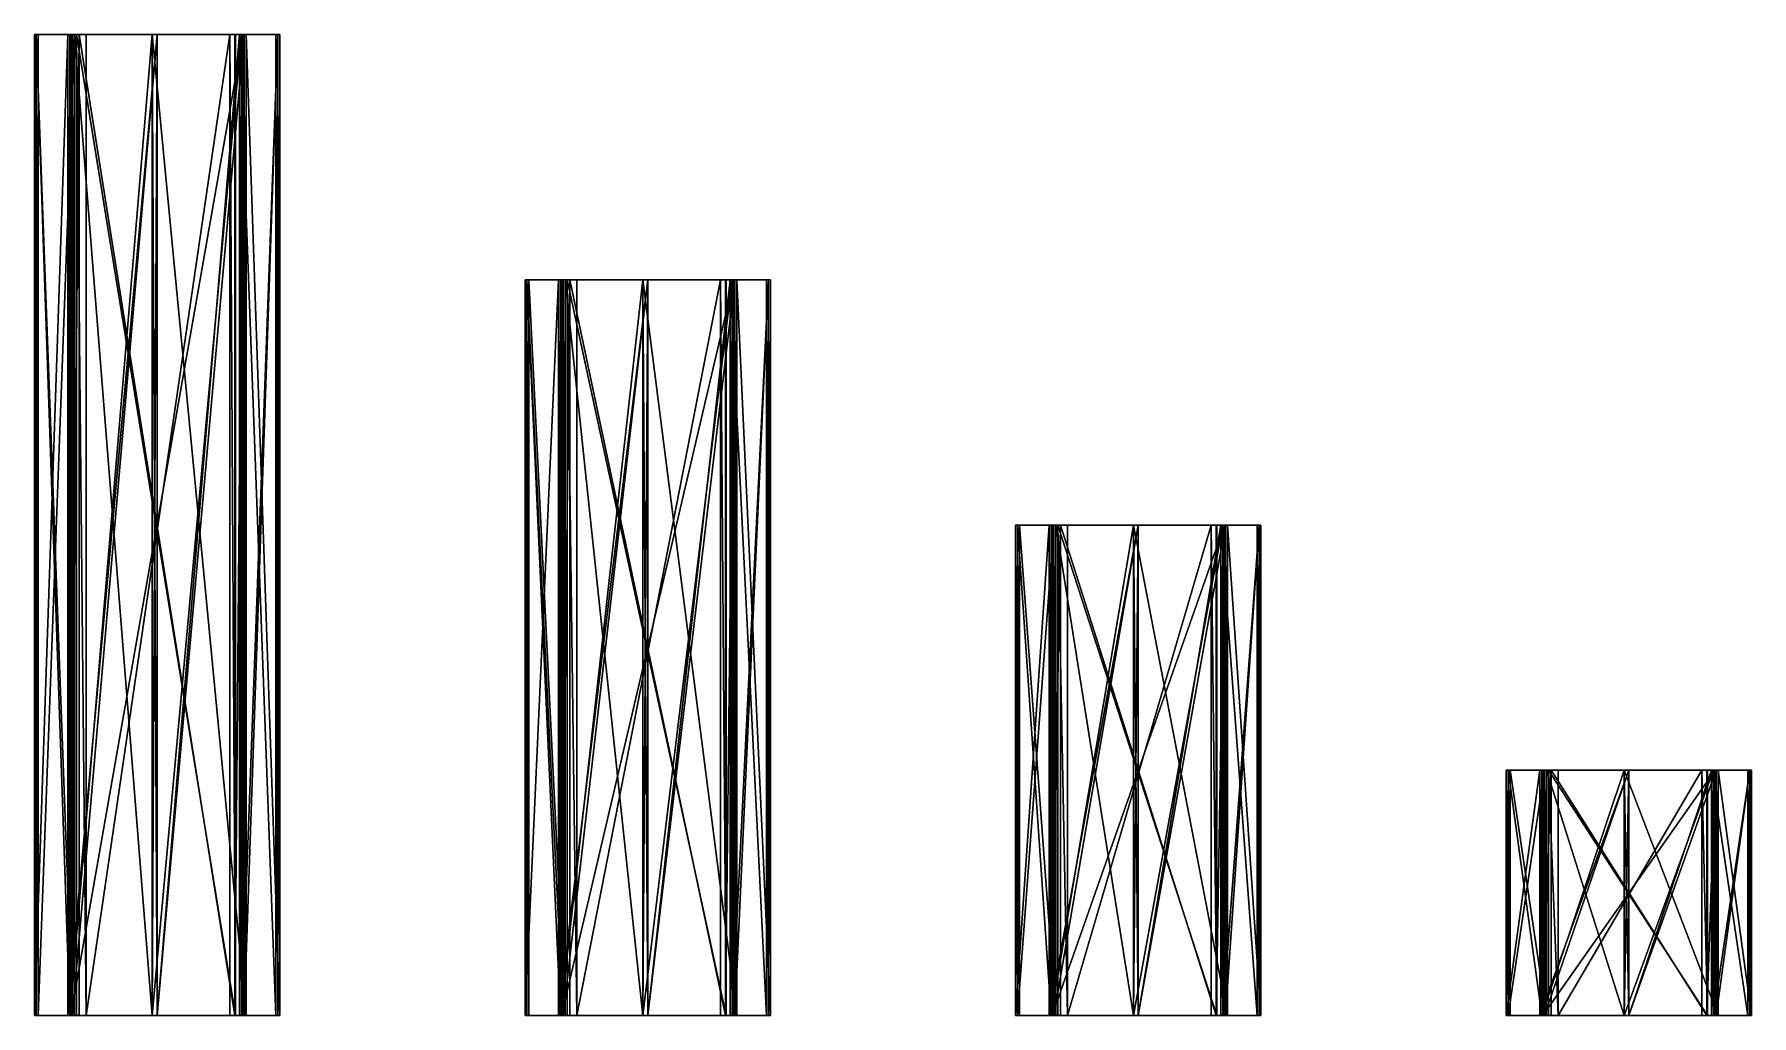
# Model space of a CAD drawing. Extents: x -768 to 1408, y -2048 to 918.
# Drawn here: x 512 to 1408, y -1792 to -1280 of the extents above; entities that cross this region are included whole.
import ezdxf

# ---------------------------------------------------------------- set-up
doc = ezdxf.new("R2010")
doc.units = 0

msp = doc.modelspace()

# ---------------------------------------------------------------- meshes
at = {"layer": 'OBJECT141', "color": 50}
mesh = msp.add_polyface(dxfattribs=at)
corners = [(614, -1792, 1392), (539, -1792, 1392), (539, -1280, 1392), (614, -1280, 1392), (617, -1280, 1390), (534, -1280, 1390), (534, -1792, 1390), (617, -1792, 1390)]
mesh.append_faces([[corners[k] for k in face] for face in [(1, 3, 0), (5, 7, 4), (4, 2, 5), (6, 0, 7), (3, 7, 0), (5, 1, 6)]], dxfattribs={"vtx0": -1})
mesh.append_faces([[corners[k] for k in face] for face in [(1, 2, 3), (5, 6, 7), (4, 3, 2), (6, 1, 0), (3, 4, 7), (5, 2, 1)]], dxfattribs={"vtx2": -1})
at = {"layer": 'OBJECT142', "color": 50}
mesh = msp.add_polyface(dxfattribs=at)
corners = [(621, -1792, 1300), (531, -1792, 1300), (531, -1280, 1300), (621, -1280, 1300), (616.608154, -1280, 1298), (535.390869, -1280, 1298), (535.390869, -1792, 1298), (616.608154, -1792, 1298)]
mesh.append_faces([[corners[k] for k in face] for face in [(1, 3, 0), (5, 7, 4), (4, 2, 5), (6, 0, 7), (7, 3, 4), (1, 5, 2)]], dxfattribs={"vtx0": -1})
mesh.append_faces([[corners[k] for k in face] for face in [(1, 2, 3), (5, 6, 7), (4, 3, 2), (6, 1, 0), (7, 0, 3), (1, 6, 5)]], dxfattribs={"vtx2": -1})
at = {"layer": 'OBJECT143', "color": 50}
mesh = msp.add_polyface(dxfattribs=at)
corners = [(576, -1280, 1280), (576, -1792, 1280), (621.499939, -1792, 1298.500977), (621.499939, -1280, 1298.500977), (622.473755, -1280, 1300.899902), (622.473755, -1792, 1300.899902), (573.539429, -1792, 1281), (573.539429, -1280, 1281)]
mesh.append_faces([[corners[k] for k in face] for face in [(1, 3, 0), (3, 5, 4), (1, 7, 6), (2, 6, 5), (0, 4, 7), (7, 5, 6)]], dxfattribs={"vtx0": -1})
mesh.append_faces([[corners[k] for k in face] for face in [(1, 2, 3), (3, 2, 5), (1, 0, 7), (2, 1, 6), (0, 3, 4), (7, 4, 5)]], dxfattribs={"vtx2": -1})
at = {"layer": 'OBJECT144', "color": 50}
mesh = msp.add_polyface(dxfattribs=at)
corners = [(622.474731, -1792, 1300.900635), (640, -1792, 1344), (640, -1280, 1344), (622.474731, -1280, 1300.900635), (639, -1280, 1346.460205), (639, -1792, 1346.460205), (620.07782, -1792, 1299.919556), (620.07782, -1280, 1299.919556)]
mesh.append_faces([[corners[k] for k in face] for face in [(1, 3, 0), (2, 5, 4), (1, 6, 5), (3, 4, 7), (0, 7, 6), (4, 6, 7)]], dxfattribs={"vtx0": -1})
mesh.append_faces([[corners[k] for k in face] for face in [(1, 2, 3), (2, 1, 5), (1, 0, 6), (3, 2, 4), (0, 3, 7), (4, 5, 6)]], dxfattribs={"vtx2": -1})
at = {"layer": 'OBJECT145', "color": 50}
mesh = msp.add_polyface(dxfattribs=at)
corners = [(639, -1792, 1346.460815), (621.501953, -1792, 1389.49939), (621.501953, -1280, 1389.49939), (639, -1280, 1346.460815), (619.103149, -1280, 1390.469727), (619.103149, -1792, 1390.469727), (638, -1792, 1344), (638, -1280, 1344)]
mesh.append_faces([[corners[k] for k in face] for face in [(1, 3, 0), (2, 5, 4), (0, 5, 1), (3, 4, 7), (0, 7, 6), (4, 6, 7)]], dxfattribs={"vtx0": -1})
mesh.append_faces([[corners[k] for k in face] for face in [(1, 2, 3), (2, 1, 5), (0, 6, 5), (3, 2, 4), (0, 3, 7), (4, 5, 6)]], dxfattribs={"vtx2": -1})
at = {"layer": 'OBJECT146', "color": 50}
mesh = msp.add_polyface(dxfattribs=at)
corners = [(619.103577, -1792, 1390.471069), (576, -1792, 1408), (576, -1280, 1408), (619.103577, -1280, 1390.471069), (573.53894, -1280, 1407), (573.53894, -1792, 1407), (620.078796, -1792, 1388.080444), (620.078796, -1280, 1388.080444)]
mesh.append_faces([[corners[k] for k in face] for face in [(1, 3, 0), (2, 5, 4), (1, 6, 5), (3, 4, 7), (0, 7, 6), (5, 7, 4)]], dxfattribs={"vtx0": -1})
mesh.append_faces([[corners[k] for k in face] for face in [(1, 2, 3), (2, 1, 5), (1, 0, 6), (3, 2, 4), (0, 3, 7), (5, 6, 7)]], dxfattribs={"vtx2": -1})
at = {"layer": 'OBJECT147', "color": 50}
mesh = msp.add_polyface(dxfattribs=at)
corners = [(573.539917, -1792, 1407), (530.501404, -1792, 1389.501465), (530.501404, -1280, 1389.501465), (573.539917, -1280, 1407), (529.527222, -1280, 1387.10083), (529.527222, -1792, 1387.10083), (576, -1792, 1406), (576, -1280, 1406)]
mesh.append_faces([[corners[k] for k in face] for face in [(1, 3, 0), (2, 5, 4), (1, 6, 5), (3, 4, 7), (0, 7, 6), (5, 7, 4)]], dxfattribs={"vtx0": -1})
mesh.append_faces([[corners[k] for k in face] for face in [(1, 2, 3), (2, 1, 5), (1, 0, 6), (3, 2, 4), (0, 3, 7), (5, 6, 7)]], dxfattribs={"vtx2": -1})
at = {"layer": 'OBJECT148', "color": 50}
mesh = msp.add_polyface(dxfattribs=at)
corners = [(529.523804, -1792, 1387.099487), (512, -1792, 1344), (512, -1280, 1344), (529.523804, -1280, 1387.099487), (513, -1280, 1341.541138), (513, -1792, 1341.541138), (531.923157, -1792, 1388.080444), (531.923157, -1280, 1388.080444)]
mesh.append_faces([[corners[k] for k in face] for face in [(1, 3, 0), (2, 5, 4), (1, 6, 5), (2, 7, 3), (0, 7, 6), (4, 6, 7)]], dxfattribs={"vtx0": -1})
mesh.append_faces([[corners[k] for k in face] for face in [(1, 2, 3), (2, 1, 5), (1, 0, 6), (2, 4, 7), (0, 3, 7), (4, 5, 6)]], dxfattribs={"vtx2": -1})
at = {"layer": 'OBJECT149', "color": 50}
mesh = msp.add_polyface(dxfattribs=at)
corners = [(513, -1792, 1341.540527), (530.500549, -1792, 1298.499512), (530.500549, -1280, 1298.499512), (513, -1280, 1341.540527), (532.896362, -1280, 1297.529175), (532.896362, -1792, 1297.529175), (514, -1792, 1344), (514, -1280, 1344)]
mesh.append_faces([[corners[k] for k in face] for face in [(1, 3, 0), (2, 5, 4), (1, 6, 5), (3, 4, 7), (0, 7, 6), (4, 6, 7)]], dxfattribs={"vtx0": -1})
mesh.append_faces([[corners[k] for k in face] for face in [(1, 2, 3), (2, 1, 5), (1, 0, 6), (3, 2, 4), (0, 3, 7), (4, 5, 6)]], dxfattribs={"vtx2": -1})
at = {"layer": 'OBJECT150', "color": 50}
mesh = msp.add_polyface(dxfattribs=at)
corners = [(573.541016, -1280, 1281), (532.897156, -1280, 1297.529663), (532.897156, -1792, 1297.529663), (573.541016, -1792, 1281), (576, -1792, 1282), (531.923157, -1792, 1299.919678), (531.923157, -1280, 1299.919678), (576, -1280, 1282)]
mesh.append_faces([[corners[k] for k in face] for face in [(1, 3, 0), (3, 5, 4), (1, 7, 6), (0, 4, 7), (2, 6, 5), (5, 7, 4)]], dxfattribs={"vtx0": -1})
mesh.append_faces([[corners[k] for k in face] for face in [(1, 2, 3), (3, 2, 5), (1, 0, 7), (0, 3, 4), (2, 1, 6), (5, 6, 7)]], dxfattribs={"vtx2": -1})
at = {"layer": 'OBJECT151', "color": 50}
mesh = msp.add_polyface(dxfattribs=at)
corners = [(870, -1792, 1392), (795, -1792, 1392), (795, -1408, 1392), (870, -1408, 1392), (873, -1408, 1390), (790, -1408, 1390), (790, -1792, 1390), (873, -1792, 1390)]
mesh.append_faces([[corners[k] for k in face] for face in [(1, 3, 0), (5, 7, 4), (4, 2, 5), (6, 0, 7), (3, 7, 0), (5, 1, 6)]], dxfattribs={"vtx0": -1})
mesh.append_faces([[corners[k] for k in face] for face in [(1, 2, 3), (5, 6, 7), (4, 3, 2), (6, 1, 0), (3, 4, 7), (5, 2, 1)]], dxfattribs={"vtx2": -1})
at = {"layer": 'OBJECT152', "color": 50}
mesh = msp.add_polyface(dxfattribs=at)
corners = [(877, -1792, 1300), (787, -1792, 1300), (787, -1408, 1300), (877, -1408, 1300), (872.610352, -1408, 1298), (791.390137, -1408, 1298), (791.390137, -1792, 1298), (872.610352, -1792, 1298)]
mesh.append_faces([[corners[k] for k in face] for face in [(1, 3, 0), (5, 7, 4), (4, 2, 5), (6, 0, 7), (7, 3, 4), (1, 5, 2)]], dxfattribs={"vtx0": -1})
mesh.append_faces([[corners[k] for k in face] for face in [(1, 2, 3), (5, 6, 7), (4, 3, 2), (6, 1, 0), (7, 0, 3), (1, 6, 5)]], dxfattribs={"vtx2": -1})
at = {"layer": 'OBJECT153', "color": 50}
mesh = msp.add_polyface(dxfattribs=at)
corners = [(832, -1408, 1280), (832, -1792, 1280), (877.500061, -1792, 1298.501343), (877.500061, -1408, 1298.501343), (878.473999, -1408, 1300.900391), (878.473999, -1792, 1300.900391), (829.539917, -1792, 1281), (829.539917, -1408, 1281)]
mesh.append_faces([[corners[k] for k in face] for face in [(1, 3, 0), (3, 5, 4), (1, 7, 6), (2, 6, 5), (0, 4, 7), (7, 5, 6)]], dxfattribs={"vtx0": -1})
mesh.append_faces([[corners[k] for k in face] for face in [(1, 2, 3), (3, 2, 5), (1, 0, 7), (2, 1, 6), (0, 3, 4), (7, 4, 5)]], dxfattribs={"vtx2": -1})
at = {"layer": 'OBJECT154', "color": 50}
mesh = msp.add_polyface(dxfattribs=at)
corners = [(878.475037, -1792, 1300.900391), (896, -1792, 1344), (896, -1408, 1344), (878.475037, -1408, 1300.900391), (895, -1408, 1346.460449), (895, -1792, 1346.460449), (876.079346, -1792, 1299.921021), (876.079346, -1408, 1299.921021)]
mesh.append_faces([[corners[k] for k in face] for face in [(1, 3, 0), (2, 5, 4), (1, 6, 5), (3, 4, 7), (0, 7, 6), (4, 6, 7)]], dxfattribs={"vtx0": -1})
mesh.append_faces([[corners[k] for k in face] for face in [(1, 2, 3), (2, 1, 5), (1, 0, 6), (3, 2, 4), (0, 3, 7), (4, 5, 6)]], dxfattribs={"vtx2": -1})
at = {"layer": 'OBJECT155', "color": 50}
mesh = msp.add_polyface(dxfattribs=at)
corners = [(895, -1792, 1346.459595), (877.501404, -1792, 1389.498291), (877.501404, -1408, 1389.498291), (895, -1408, 1346.459595), (875.102844, -1408, 1390.470459), (875.102844, -1792, 1390.470459), (894, -1792, 1344), (894, -1408, 1344)]
mesh.append_faces([[corners[k] for k in face] for face in [(1, 3, 0), (2, 5, 4), (0, 5, 1), (3, 4, 7), (0, 7, 6), (4, 6, 7)]], dxfattribs={"vtx0": -1})
mesh.append_faces([[corners[k] for k in face] for face in [(1, 2, 3), (2, 1, 5), (0, 6, 5), (3, 2, 4), (0, 3, 7), (4, 5, 6)]], dxfattribs={"vtx2": -1})
at = {"layer": 'OBJECT156', "color": 50}
mesh = msp.add_polyface(dxfattribs=at)
corners = [(875.104065, -1792, 1390.469727), (832, -1792, 1408), (832, -1408, 1408), (875.104065, -1408, 1390.469727), (829.540344, -1408, 1407), (829.540344, -1792, 1407), (876.078003, -1792, 1388.079956), (876.078003, -1408, 1388.079956)]
mesh.append_faces([[corners[k] for k in face] for face in [(1, 3, 0), (2, 5, 4), (1, 6, 5), (3, 4, 7), (0, 7, 6), (5, 7, 4)]], dxfattribs={"vtx0": -1})
mesh.append_faces([[corners[k] for k in face] for face in [(1, 2, 3), (2, 1, 5), (1, 0, 6), (3, 2, 4), (0, 3, 7), (5, 6, 7)]], dxfattribs={"vtx2": -1})
at = {"layer": 'OBJECT157', "color": 50}
mesh = msp.add_polyface(dxfattribs=at)
corners = [(829.541504, -1792, 1407), (786.500244, -1792, 1389.499634), (786.500244, -1408, 1389.499634), (829.541504, -1408, 1407), (785.527893, -1408, 1387.099609), (785.527893, -1792, 1387.099609), (832, -1792, 1406), (832, -1408, 1406)]
mesh.append_faces([[corners[k] for k in face] for face in [(1, 3, 0), (2, 5, 4), (1, 6, 5), (3, 4, 7), (0, 7, 6), (5, 7, 4)]], dxfattribs={"vtx0": -1})
mesh.append_faces([[corners[k] for k in face] for face in [(1, 2, 3), (2, 1, 5), (1, 0, 6), (3, 2, 4), (0, 3, 7), (5, 6, 7)]], dxfattribs={"vtx2": -1})
at = {"layer": 'OBJECT158', "color": 50}
mesh = msp.add_polyface(dxfattribs=at)
corners = [(785.522888, -1792, 1387.099121), (768, -1792, 1344), (768, -1408, 1344), (785.522888, -1408, 1387.099121), (769, -1408, 1341.541382), (769, -1792, 1341.541382), (787.924072, -1792, 1388.080078), (787.924072, -1408, 1388.080078)]
mesh.append_faces([[corners[k] for k in face] for face in [(1, 3, 0), (2, 5, 4), (1, 6, 5), (2, 7, 3), (0, 7, 6), (4, 6, 7)]], dxfattribs={"vtx0": -1})
mesh.append_faces([[corners[k] for k in face] for face in [(1, 2, 3), (2, 1, 5), (1, 0, 6), (2, 4, 7), (0, 3, 7), (4, 5, 6)]], dxfattribs={"vtx2": -1})
at = {"layer": 'OBJECT159', "color": 50}
mesh = msp.add_polyface(dxfattribs=at)
corners = [(769, -1792, 1341.540649), (786.499268, -1792, 1298.500732), (786.499268, -1408, 1298.500732), (769, -1408, 1341.540649), (788.899048, -1408, 1297.527344), (788.899048, -1792, 1297.527344), (770, -1792, 1344), (770, -1408, 1344)]
mesh.append_faces([[corners[k] for k in face] for face in [(1, 3, 0), (2, 5, 4), (1, 6, 5), (3, 4, 7), (0, 7, 6), (5, 7, 4)]], dxfattribs={"vtx0": -1})
mesh.append_faces([[corners[k] for k in face] for face in [(1, 2, 3), (2, 1, 5), (1, 0, 6), (3, 2, 4), (0, 3, 7), (5, 6, 7)]], dxfattribs={"vtx2": -1})
at = {"layer": 'OBJECT160', "color": 50}
mesh = msp.add_polyface(dxfattribs=at)
corners = [(829.538574, -1408, 1281), (788.897217, -1408, 1297.529541), (788.897217, -1792, 1297.529541), (829.538574, -1792, 1281), (832, -1792, 1282), (787.923035, -1792, 1299.920044), (787.923035, -1408, 1299.920044), (832, -1408, 1282)]
mesh.append_faces([[corners[k] for k in face] for face in [(1, 3, 0), (3, 5, 4), (1, 7, 6), (0, 4, 7), (2, 6, 5), (5, 7, 4)]], dxfattribs={"vtx0": -1})
mesh.append_faces([[corners[k] for k in face] for face in [(1, 2, 3), (3, 2, 5), (1, 0, 7), (0, 3, 4), (2, 1, 6), (5, 6, 7)]], dxfattribs={"vtx2": -1})
at = {"layer": 'OBJECT161', "color": 50}
mesh = msp.add_polyface(dxfattribs=at)
corners = [(1126, -1792, 1392), (1051, -1792, 1392), (1051, -1536, 1392), (1126, -1536, 1392), (1129, -1536, 1390), (1046, -1536, 1390), (1046, -1792, 1390), (1129, -1792, 1390)]
mesh.append_faces([[corners[k] for k in face] for face in [(1, 3, 0), (5, 7, 4), (4, 2, 5), (6, 0, 7), (3, 7, 0), (5, 1, 6)]], dxfattribs={"vtx0": -1})
mesh.append_faces([[corners[k] for k in face] for face in [(1, 2, 3), (5, 6, 7), (4, 3, 2), (6, 1, 0), (3, 4, 7), (5, 2, 1)]], dxfattribs={"vtx2": -1})
at = {"layer": 'OBJECT162', "color": 50}
mesh = msp.add_polyface(dxfattribs=at)
corners = [(1133, -1792, 1300), (1043, -1792, 1300), (1043, -1536, 1300), (1133, -1536, 1300), (1128.608398, -1536, 1298), (1047.390015, -1536, 1298), (1047.390015, -1792, 1298), (1128.608398, -1792, 1298)]
mesh.append_faces([[corners[k] for k in face] for face in [(1, 3, 0), (5, 7, 4), (4, 2, 5), (6, 0, 7), (7, 3, 4), (1, 5, 2)]], dxfattribs={"vtx0": -1})
mesh.append_faces([[corners[k] for k in face] for face in [(1, 2, 3), (5, 6, 7), (4, 3, 2), (6, 1, 0), (7, 0, 3), (1, 6, 5)]], dxfattribs={"vtx2": -1})
at = {"layer": 'OBJECT163', "color": 50}
mesh = msp.add_polyface(dxfattribs=at)
corners = [(1088, -1536, 1280), (1088, -1792, 1280), (1133.502075, -1792, 1298.501465), (1133.502075, -1536, 1298.501465), (1134.470581, -1536, 1300.900269), (1134.470581, -1792, 1300.900269), (1085.539795, -1792, 1281), (1085.539795, -1536, 1281)]
mesh.append_faces([[corners[k] for k in face] for face in [(1, 3, 0), (3, 5, 4), (1, 7, 6), (2, 6, 5), (0, 4, 7), (7, 5, 6)]], dxfattribs={"vtx0": -1})
mesh.append_faces([[corners[k] for k in face] for face in [(1, 2, 3), (3, 2, 5), (1, 0, 7), (2, 1, 6), (0, 3, 4), (7, 4, 5)]], dxfattribs={"vtx2": -1})
at = {"layer": 'OBJECT164', "color": 50}
mesh = msp.add_polyface(dxfattribs=at)
corners = [(1134.470093, -1792, 1300.900024), (1152, -1792, 1344), (1152, -1536, 1344), (1134.470093, -1536, 1300.900024), (1151, -1536, 1346.460693), (1151, -1792, 1346.460693), (1132.079956, -1792, 1299.920044), (1132.079956, -1536, 1299.920044)]
mesh.append_faces([[corners[k] for k in face] for face in [(1, 3, 0), (2, 5, 4), (1, 6, 5), (3, 4, 7), (0, 7, 6), (4, 6, 7)]], dxfattribs={"vtx0": -1})
mesh.append_faces([[corners[k] for k in face] for face in [(1, 2, 3), (2, 1, 5), (1, 0, 6), (3, 2, 4), (0, 3, 7), (4, 5, 6)]], dxfattribs={"vtx2": -1})
at = {"layer": 'OBJECT165', "color": 50}
mesh = msp.add_polyface(dxfattribs=at)
corners = [(1151, -1792, 1346.460205), (1133.500854, -1792, 1389.498535), (1133.500854, -1536, 1389.498535), (1151, -1536, 1346.460205), (1131.100098, -1536, 1390.469727), (1131.100098, -1792, 1390.469727), (1150, -1792, 1344), (1150, -1536, 1344)]
mesh.append_faces([[corners[k] for k in face] for face in [(1, 3, 0), (2, 5, 4), (0, 5, 1), (3, 4, 7), (0, 7, 6), (4, 6, 7)]], dxfattribs={"vtx0": -1})
mesh.append_faces([[corners[k] for k in face] for face in [(1, 2, 3), (2, 1, 5), (0, 6, 5), (3, 2, 4), (0, 3, 7), (4, 5, 6)]], dxfattribs={"vtx2": -1})
at = {"layer": 'OBJECT166', "color": 50}
mesh = msp.add_polyface(dxfattribs=at)
corners = [(1131.099976, -1792, 1390.469727), (1088, -1792, 1408), (1088, -1536, 1408), (1131.099976, -1536, 1390.469727), (1085.538086, -1536, 1407), (1085.538086, -1792, 1407), (1132.079956, -1792, 1388.079956), (1132.079956, -1536, 1388.079956)]
mesh.append_faces([[corners[k] for k in face] for face in [(1, 3, 0), (2, 5, 4), (1, 6, 5), (3, 4, 7), (0, 7, 6), (5, 7, 4)]], dxfattribs={"vtx0": -1})
mesh.append_faces([[corners[k] for k in face] for face in [(1, 2, 3), (2, 1, 5), (1, 0, 6), (3, 2, 4), (0, 3, 7), (5, 6, 7)]], dxfattribs={"vtx2": -1})
at = {"layer": 'OBJECT167', "color": 50}
mesh = msp.add_polyface(dxfattribs=at)
corners = [(1085.540527, -1792, 1407), (1042.49939, -1792, 1389.49939), (1042.49939, -1536, 1389.49939), (1085.540527, -1536, 1407), (1041.529785, -1536, 1387.099854), (1041.529785, -1792, 1387.099854), (1088, -1792, 1406), (1088, -1536, 1406)]
mesh.append_faces([[corners[k] for k in face] for face in [(1, 3, 0), (2, 5, 4), (1, 6, 5), (3, 4, 7), (0, 7, 6), (5, 7, 4)]], dxfattribs={"vtx0": -1})
mesh.append_faces([[corners[k] for k in face] for face in [(1, 2, 3), (2, 1, 5), (1, 0, 6), (3, 2, 4), (0, 3, 7), (5, 6, 7)]], dxfattribs={"vtx2": -1})
at = {"layer": 'OBJECT168', "color": 50}
mesh = msp.add_polyface(dxfattribs=at)
corners = [(1041.533203, -1792, 1387.111328), (1024, -1792, 1344), (1024, -1536, 1344), (1041.533203, -1536, 1387.111328), (1025, -1536, 1341.539673), (1025, -1792, 1341.539673), (1043.920044, -1792, 1388.080078), (1043.920044, -1536, 1388.080078)]
mesh.append_faces([[corners[k] for k in face] for face in [(1, 3, 0), (2, 5, 4), (1, 6, 5), (2, 7, 3), (0, 7, 6), (5, 7, 4)]], dxfattribs={"vtx0": -1})
mesh.append_faces([[corners[k] for k in face] for face in [(1, 2, 3), (2, 1, 5), (1, 0, 6), (2, 4, 7), (0, 3, 7), (5, 6, 7)]], dxfattribs={"vtx2": -1})
at = {"layer": 'OBJECT169', "color": 50}
mesh = msp.add_polyface(dxfattribs=at)
corners = [(1025, -1792, 1341.540283), (1042.500122, -1792, 1298.500244), (1042.500122, -1536, 1298.500244), (1025, -1536, 1341.540283), (1044.900513, -1536, 1297.528931), (1044.900513, -1792, 1297.528931), (1026, -1792, 1344), (1026, -1536, 1344)]
mesh.append_faces([[corners[k] for k in face] for face in [(1, 3, 0), (2, 5, 4), (1, 6, 5), (3, 4, 7), (0, 7, 6), (5, 7, 4)]], dxfattribs={"vtx0": -1})
mesh.append_faces([[corners[k] for k in face] for face in [(1, 2, 3), (2, 1, 5), (1, 0, 6), (3, 2, 4), (0, 3, 7), (5, 6, 7)]], dxfattribs={"vtx2": -1})
at = {"layer": 'OBJECT170', "color": 50}
mesh = msp.add_polyface(dxfattribs=at)
corners = [(1085.541504, -1536, 1281), (1044.89978, -1536, 1297.53064), (1044.89978, -1792, 1297.53064), (1085.541504, -1792, 1281), (1088, -1792, 1282), (1043.920044, -1792, 1299.920044), (1043.920044, -1536, 1299.920044), (1088, -1536, 1282)]
mesh.append_faces([[corners[k] for k in face] for face in [(1, 3, 0), (3, 5, 4), (1, 7, 6), (0, 4, 7), (2, 6, 5), (5, 7, 4)]], dxfattribs={"vtx0": -1})
mesh.append_faces([[corners[k] for k in face] for face in [(1, 2, 3), (3, 2, 5), (1, 0, 7), (0, 3, 4), (2, 1, 6), (5, 6, 7)]], dxfattribs={"vtx2": -1})
at = {"layer": 'OBJECT171', "color": 50}
mesh = msp.add_polyface(dxfattribs=at)
corners = [(1382, -1792, 1392), (1307, -1792, 1392), (1307, -1664, 1392), (1382, -1664, 1392), (1385, -1664, 1390), (1302, -1664, 1390), (1302, -1792, 1390), (1385, -1792, 1390)]
mesh.append_faces([[corners[k] for k in face] for face in [(1, 3, 0), (5, 7, 4), (4, 2, 5), (6, 0, 7), (3, 7, 0), (5, 1, 6)]], dxfattribs={"vtx0": -1})
mesh.append_faces([[corners[k] for k in face] for face in [(1, 2, 3), (5, 6, 7), (4, 3, 2), (6, 1, 0), (3, 4, 7), (5, 2, 1)]], dxfattribs={"vtx2": -1})
at = {"layer": 'OBJECT172', "color": 50}
mesh = msp.add_polyface(dxfattribs=at)
corners = [(1389, -1792, 1300), (1299, -1792, 1300), (1299, -1664, 1300), (1389, -1664, 1300), (1384.609985, -1664, 1298), (1303.390137, -1664, 1298), (1303.390137, -1792, 1298), (1384.609985, -1792, 1298)]
mesh.append_faces([[corners[k] for k in face] for face in [(1, 3, 0), (5, 7, 4), (4, 2, 5), (6, 0, 7), (7, 3, 4), (1, 5, 2)]], dxfattribs={"vtx0": -1})
mesh.append_faces([[corners[k] for k in face] for face in [(1, 2, 3), (5, 6, 7), (4, 3, 2), (6, 1, 0), (7, 0, 3), (1, 6, 5)]], dxfattribs={"vtx2": -1})
at = {"layer": 'OBJECT173', "color": 50}
mesh = msp.add_polyface(dxfattribs=at)
corners = [(1344, -1664, 1280), (1344, -1792, 1280), (1389.499634, -1792, 1298.500122), (1389.499634, -1664, 1298.500122), (1390.469116, -1664, 1300.899658), (1390.469116, -1792, 1300.899658), (1341.539917, -1792, 1281), (1341.539917, -1664, 1281)]
mesh.append_faces([[corners[k] for k in face] for face in [(1, 3, 0), (3, 5, 4), (1, 7, 6), (2, 6, 5), (0, 4, 7), (7, 5, 6)]], dxfattribs={"vtx0": -1})
mesh.append_faces([[corners[k] for k in face] for face in [(1, 2, 3), (3, 2, 5), (1, 0, 7), (2, 1, 6), (0, 3, 4), (7, 4, 5)]], dxfattribs={"vtx2": -1})
at = {"layer": 'OBJECT174', "color": 50}
mesh = msp.add_polyface(dxfattribs=at)
corners = [(1390.470947, -1792, 1300.900391), (1408, -1792, 1344), (1408, -1664, 1344), (1390.470947, -1664, 1300.900391), (1407, -1664, 1346.460938), (1407, -1792, 1346.460938), (1388.079956, -1792, 1299.919922), (1388.079956, -1664, 1299.919922)]
mesh.append_faces([[corners[k] for k in face] for face in [(1, 3, 0), (2, 5, 4), (1, 6, 5), (3, 4, 7), (0, 7, 6), (4, 6, 7)]], dxfattribs={"vtx0": -1})
mesh.append_faces([[corners[k] for k in face] for face in [(1, 2, 3), (2, 1, 5), (1, 0, 6), (3, 2, 4), (0, 3, 7), (4, 5, 6)]], dxfattribs={"vtx2": -1})
at = {"layer": 'OBJECT175', "color": 50}
mesh = msp.add_polyface(dxfattribs=at)
corners = [(1407, -1792, 1346.459229), (1389.499268, -1792, 1389.500244), (1389.499268, -1664, 1389.500244), (1407, -1664, 1346.459229), (1387.099854, -1664, 1390.470215), (1387.099854, -1792, 1390.470215), (1406, -1792, 1344), (1406, -1664, 1344)]
mesh.append_faces([[corners[k] for k in face] for face in [(1, 3, 0), (2, 5, 4), (0, 5, 1), (3, 4, 7), (0, 7, 6), (4, 6, 7)]], dxfattribs={"vtx0": -1})
mesh.append_faces([[corners[k] for k in face] for face in [(1, 2, 3), (2, 1, 5), (0, 6, 5), (3, 2, 4), (0, 3, 7), (4, 5, 6)]], dxfattribs={"vtx2": -1})
at = {"layer": 'OBJECT176', "color": 50}
mesh = msp.add_polyface(dxfattribs=at)
corners = [(1387.100098, -1792, 1390.469604), (1344, -1792, 1408), (1344, -1664, 1408), (1387.100098, -1664, 1390.469604), (1341.53833, -1664, 1407), (1341.53833, -1792, 1407), (1388.079834, -1792, 1388.079956), (1388.079834, -1664, 1388.079956)]
mesh.append_faces([[corners[k] for k in face] for face in [(1, 3, 0), (2, 5, 4), (1, 6, 5), (3, 4, 7), (0, 7, 6), (5, 7, 4)]], dxfattribs={"vtx0": -1})
mesh.append_faces([[corners[k] for k in face] for face in [(1, 2, 3), (2, 1, 5), (1, 0, 6), (3, 2, 4), (0, 3, 7), (5, 6, 7)]], dxfattribs={"vtx2": -1})
at = {"layer": 'OBJECT177', "color": 50}
mesh = msp.add_polyface(dxfattribs=at)
corners = [(1341.539551, -1792, 1407), (1298.5, -1792, 1389.500366), (1298.5, -1664, 1389.500366), (1341.539551, -1664, 1407), (1297.530762, -1664, 1387.100342), (1297.530762, -1792, 1387.100342), (1344, -1792, 1406), (1344, -1664, 1406)]
mesh.append_faces([[corners[k] for k in face] for face in [(1, 3, 0), (2, 5, 4), (1, 6, 5), (3, 4, 7), (0, 7, 6), (5, 7, 4)]], dxfattribs={"vtx0": -1})
mesh.append_faces([[corners[k] for k in face] for face in [(1, 2, 3), (2, 1, 5), (1, 0, 6), (3, 2, 4), (0, 3, 7), (5, 6, 7)]], dxfattribs={"vtx2": -1})
at = {"layer": 'OBJECT178', "color": 50}
mesh = msp.add_polyface(dxfattribs=at)
corners = [(1297.529297, -1792, 1387.099731), (1280, -1792, 1344), (1280, -1664, 1344), (1297.529297, -1664, 1387.099731), (1281, -1664, 1341.539917), (1281, -1792, 1341.539917), (1299.920044, -1792, 1388.079956), (1299.920044, -1664, 1388.079956)]
mesh.append_faces([[corners[k] for k in face] for face in [(1, 3, 0), (2, 5, 4), (1, 6, 5), (2, 7, 3), (0, 7, 6), (5, 7, 4)]], dxfattribs={"vtx0": -1})
mesh.append_faces([[corners[k] for k in face] for face in [(1, 2, 3), (2, 1, 5), (1, 0, 6), (2, 4, 7), (0, 3, 7), (5, 6, 7)]], dxfattribs={"vtx2": -1})
at = {"layer": 'OBJECT179', "color": 50}
mesh = msp.add_polyface(dxfattribs=at)
corners = [(1281, -1792, 1341.539063), (1298.499512, -1792, 1298.499268), (1298.499512, -1664, 1298.499268), (1281, -1664, 1341.539063), (1300.900269, -1664, 1297.529419), (1300.900269, -1792, 1297.529419), (1282, -1792, 1344), (1282, -1664, 1344)]
mesh.append_faces([[corners[k] for k in face] for face in [(1, 3, 0), (2, 5, 4), (1, 6, 5), (3, 4, 7), (0, 7, 6), (5, 7, 4)]], dxfattribs={"vtx0": -1})
mesh.append_faces([[corners[k] for k in face] for face in [(1, 2, 3), (2, 1, 5), (1, 0, 6), (3, 2, 4), (0, 3, 7), (5, 6, 7)]], dxfattribs={"vtx2": -1})
at = {"layer": 'OBJECT180', "color": 50}
mesh = msp.add_polyface(dxfattribs=at)
corners = [(1341.538818, -1664, 1281), (1300.900513, -1664, 1297.528931), (1300.900513, -1792, 1297.528931), (1341.538818, -1792, 1281), (1344, -1792, 1282), (1299.920166, -1792, 1299.919922), (1299.920166, -1664, 1299.919922), (1344, -1664, 1282)]
mesh.append_faces([[corners[k] for k in face] for face in [(1, 3, 0), (3, 5, 4), (1, 7, 6), (0, 4, 7), (2, 6, 5), (5, 7, 4)]], dxfattribs={"vtx0": -1})
mesh.append_faces([[corners[k] for k in face] for face in [(1, 2, 3), (3, 2, 5), (1, 0, 7), (0, 3, 4), (2, 1, 6), (5, 6, 7)]], dxfattribs={"vtx2": -1})

doc.saveas('drawing.dxf')
